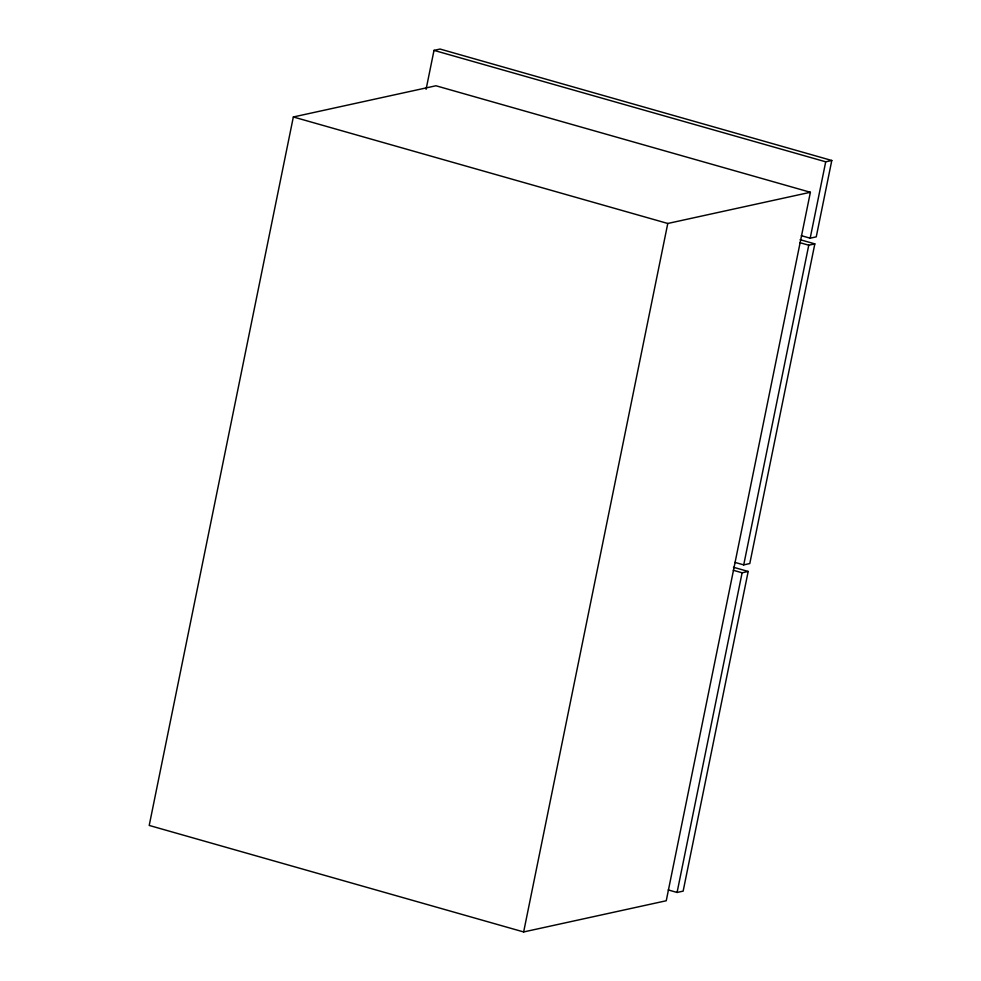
<?xml version="1.0" encoding="UTF-8"?>
<svg xmlns="http://www.w3.org/2000/svg" width="981" height="981" viewBox="0 0 981 981"><rect width="100%" height="100%" fill="white"/><g stroke="black" fill="none" stroke-linecap="round" stroke-linejoin="round"><path stroke-width="1.47" d="M293.344 116.972L149.21 825.438L523.646 931.95L666.246 900.754L810.38 192.276L435.944 85.764L293.344 116.972L667.779 223.472L810.38 192.276M426.085 89.32L434.007 50.374L440.077 49.05L831.79 160.479L816.253 236.85L810.183 238.187L801.354 235.673M523.646 931.95L667.779 223.472M677.074 892.452L742.114 572.781L748.184 571.457L683.144 891.128L677.074 892.452L668.233 889.939M743.721 564.884L808.761 245.201L814.831 243.877L749.791 563.548L743.721 564.884L734.879 562.371M810.183 238.187L825.72 161.804L831.79 160.479M434.007 50.374L825.72 161.804M800.104 239.683L814.831 243.877M799.92 242.687L808.761 245.201M733.457 567.263L748.184 571.457M733.273 570.268L742.114 572.781"/></g></svg>
